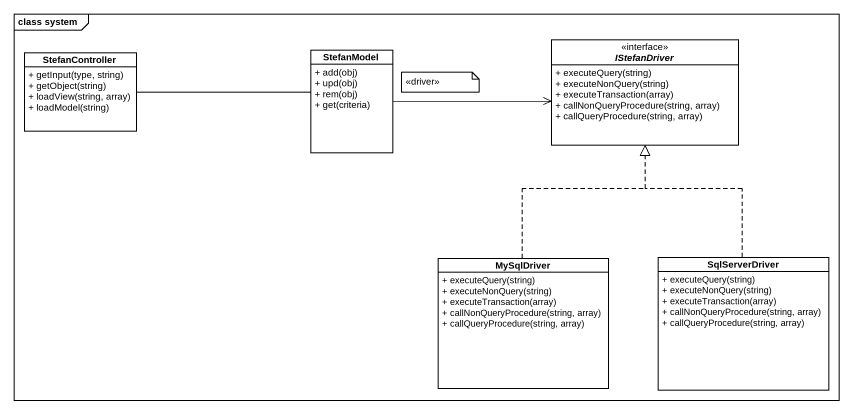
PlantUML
@startuml
mainframe class system
hide circle
hide empty members
skinparam classAttributeIconSize 0
interface IStefanDriver <<interface>> {
  + executeQuery(string)
  + executeNonQuery(string)
  + executeTransaction(array)
  + callNonQueryProcedure(string, array)
  + callQueryProcedure(string, array)
}
class StefanController {
  + getInput(type, string)
  + getObject(string)
  + loadView(string, array)
  + loadModel(string)
}
class StefanModel {
  + add(obj)
  + upd(obj)
  + rem(obj)
  + get(criteria)
}
class MySqlDriver {
  + executeQuery(string)
  + executeNonQuery(string)
  + executeTransaction(array)
  + callNonQueryProcedure(string, array)
  + callQueryProcedure(string, array)
}
class SqlServerDriver {
  + executeQuery(string)
  + executeNonQuery(string)
  + executeTransaction(array)
  + callNonQueryProcedure(string, array)
  + callQueryProcedure(string, array)
}
StefanController -right- StefanModel
StefanModel -right-> IStefanDriver
MySqlDriver .up.|> IStefanDriver
SqlServerDriver .up.|> IStefanDriver
note as N1
  <<driver>>
end note
@enduml
